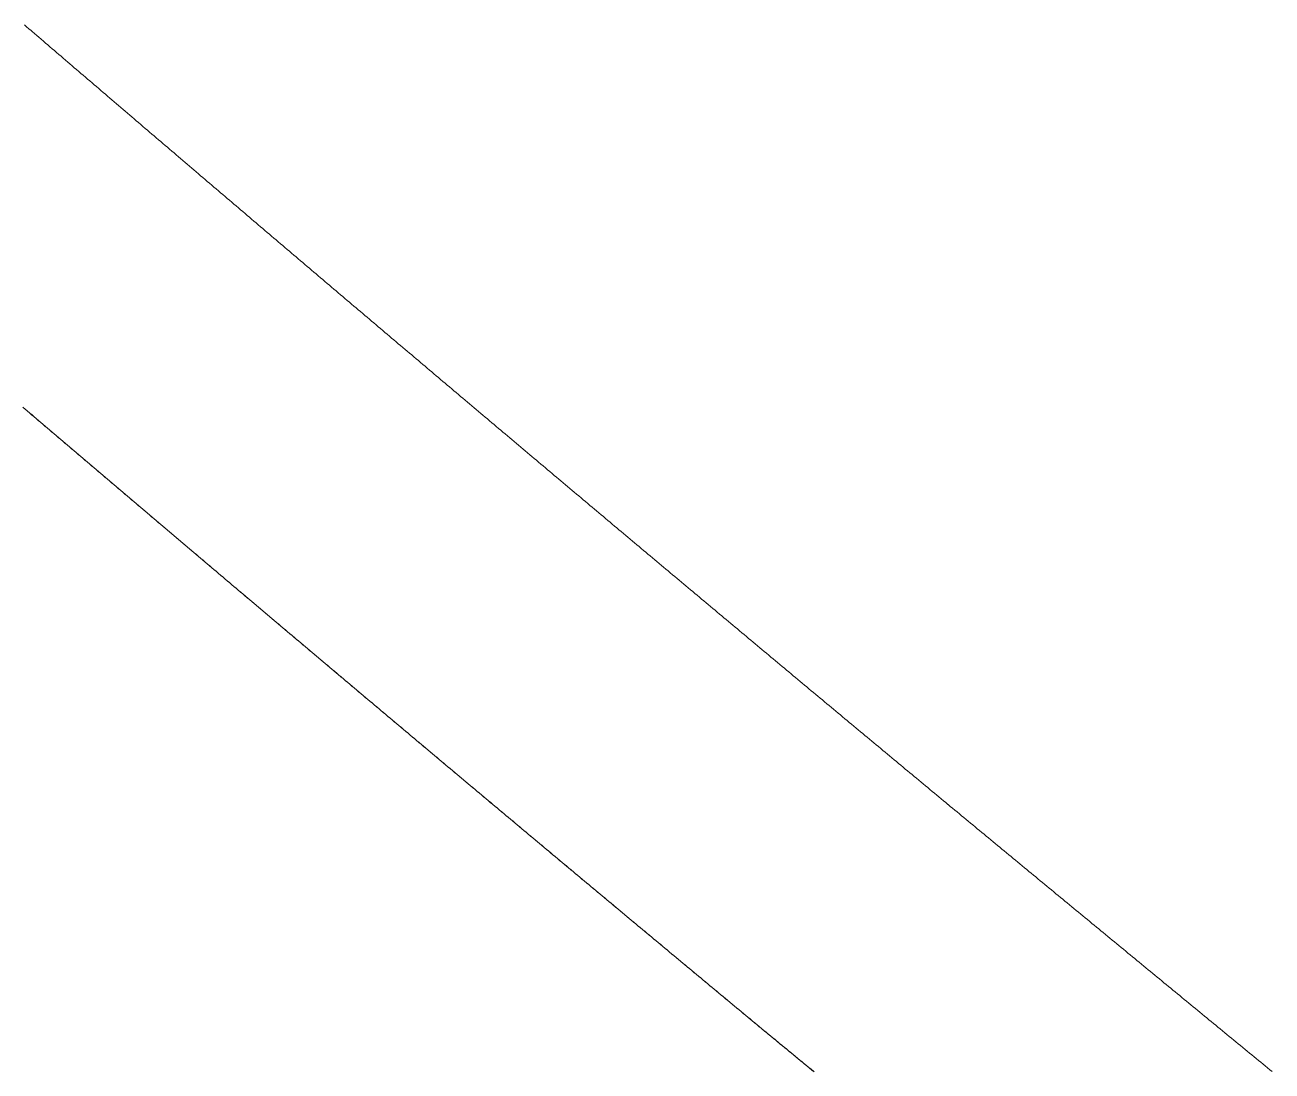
# Model space of a CAD drawing. Extents: x 174934 to 192674, y 648863 to 672607.
# Drawn here: x 189091.31 to 189134.08, y 652312.12 to 652348.02 of the extents above; entities that cross this region are included whole.
import ezdxf

# ---------------------------------------------------------------- set-up
doc = ezdxf.new("R2010")
doc.units = 0
doc.layers.add('pspecial', color=7, linetype='Continuous', lineweight=0)

msp = doc.modelspace()

# ---------------------------------------------------------------- linework, layer by layer
at = {"layer": 'pspecial', "flags": 128}
for points in [[(189134.079, 652312.105), (189134.001, 652312.168), (189133.924, 652312.232), (189133.847, 652312.295), (189133.769, 652312.359), (189133.692, 652312.422), (189133.615, 652312.486), (189133.538, 652312.549), (189133.46, 652312.613), (189133.383, 652312.676), (189133.306, 652312.739), (189133.229, 652312.803), (189133.151, 652312.866), (189133.074, 652312.93), (189132.997, 652312.993), (189132.919, 652313.057), (189132.842, 652313.12), (189132.765, 652313.184), (189132.688, 652313.247), (189132.61, 652313.311), (189132.533, 652313.374), (189132.456, 652313.438), (189132.379, 652313.501), (189132.301, 652313.565), (189132.224, 652313.628), (189132.147, 652313.692), (189132.07, 652313.755), (189131.992, 652313.819), (189131.915, 652313.882), (189131.838, 652313.946), (189131.761, 652314.009), (189131.684, 652314.073), (189131.606, 652314.136), (189131.529, 652314.2), (189131.452, 652314.264), (189131.375, 652314.327), (189131.297, 652314.391), (189131.22, 652314.454), (189131.143, 652314.518), (189131.066, 652314.581), (189130.989, 652314.645), (189130.911, 652314.708), (189130.834, 652314.772), (189130.757, 652314.835), (189130.68, 652314.899), (189130.602, 652314.962), (189130.525, 652315.026), (189130.448, 652315.09), (189130.371, 652315.153), (189130.294, 652315.217), (189130.216, 652315.28), (189130.139, 652315.344), (189130.062, 652315.407), (189129.985, 652315.471), (189129.908, 652315.535), (189129.831, 652315.598), (189129.753, 652315.662), (189129.676, 652315.725), (189129.599, 652315.789), (189129.522, 652315.852), (189129.445, 652315.916), (189129.367, 652315.98), (189129.29, 652316.043), (189129.213, 652316.107), (189129.136, 652316.17), (189129.059, 652316.234), (189128.982, 652316.298), (189128.904, 652316.361), (189128.827, 652316.425), (189128.75, 652316.488), (189128.673, 652316.552), (189128.596, 652316.616), (189128.519, 652316.679), (189128.441, 652316.743), (189128.364, 652316.807), (189128.287, 652316.87), (189128.21, 652316.934), (189128.133, 652316.997), (189128.056, 652317.061), (189127.979, 652317.125), (189127.901, 652317.188), (189127.824, 652317.252), (189127.747, 652317.316), (189127.67, 652317.379), (189127.593, 652317.443), (189127.516, 652317.507), (189127.439, 652317.57), (189127.362, 652317.634), (189127.284, 652317.698), (189127.207, 652317.761), (189127.13, 652317.825), (189127.053, 652317.888), (189126.976, 652317.952), (189126.899, 652318.016), (189126.822, 652318.079), (189126.745, 652318.143), (189126.667, 652318.207), (189126.59, 652318.271), (189126.513, 652318.334), (189126.436, 652318.398), (189126.359, 652318.462), (189126.282, 652318.525), (189126.205, 652318.589), (189126.128, 652318.653), (189126.051, 652318.716), (189125.974, 652318.78), (189125.896, 652318.844), (189125.819, 652318.907), (189125.742, 652318.971), (189125.665, 652319.035), (189125.588, 652319.098), (189125.511, 652319.162), (189125.434, 652319.226), (189125.357, 652319.29), (189125.28, 652319.353), (189125.203, 652319.417), (189125.126, 652319.481), (189125.049, 652319.544), (189124.972, 652319.608), (189124.894, 652319.672), (189124.817, 652319.736), (189124.74, 652319.799), (189124.663, 652319.863), (189124.586, 652319.927), (189124.509, 652319.991), (189124.432, 652320.054), (189124.355, 652320.118), (189124.278, 652320.182), (189124.201, 652320.246), (189124.124, 652320.309), (189124.047, 652320.373), (189123.97, 652320.437), (189123.893, 652320.501), (189123.816, 652320.564), (189123.739, 652320.628), (189123.662, 652320.692), (189123.585, 652320.756), (189123.508, 652320.819), (189123.431, 652320.883), (189123.354, 652320.947), (189123.277, 652321.011), (189123.2, 652321.074), (189123.122, 652321.138), (189123.045, 652321.202), (189122.968, 652321.266), (189122.963, 652321.271), (189122.886, 652321.334), (189122.809, 652321.398), (189122.732, 652321.462), (189122.655, 652321.526), (189122.578, 652321.59), (189122.501, 652321.654), (189122.424, 652321.718), (189122.347, 652321.782), (189122.27, 652321.846), (189122.193, 652321.91), (189122.117, 652321.973), (189122.04, 652322.037), (189121.963, 652322.101), (189121.886, 652322.165), (189121.809, 652322.229), (189121.732, 652322.293), (189121.655, 652322.357), (189121.578, 652322.421), (189121.501, 652322.485), (189121.424, 652322.549), (189121.348, 652322.613), (189121.271, 652322.677), (189121.194, 652322.741), (189121.117, 652322.805), (189121.04, 652322.869), (189120.963, 652322.933), (189120.886, 652322.996), (189120.809, 652323.06), (189120.733, 652323.124), (189120.656, 652323.188), (189120.579, 652323.252), (189120.502, 652323.316), (189120.425, 652323.38), (189120.348, 652323.444), (189120.271, 652323.508), (189120.195, 652323.572), (189120.118, 652323.636), (189120.041, 652323.7), (189119.964, 652323.764), (189119.887, 652323.828), (189119.81, 652323.892), (189119.734, 652323.956), (189119.657, 652324.02), (189119.58, 652324.084), (189119.503, 652324.148), (189119.426, 652324.212), (189119.349, 652324.276), (189119.273, 652324.34), (189119.196, 652324.404), (189119.119, 652324.468), (189119.042, 652324.533), (189118.965, 652324.597), (189118.889, 652324.661), (189118.812, 652324.725), (189118.735, 652324.789), (189118.658, 652324.853), (189118.581, 652324.917), (189118.505, 652324.981), (189118.428, 652325.045), (189118.351, 652325.109), (189118.274, 652325.173), (189118.198, 652325.237), (189118.121, 652325.301), (189118.044, 652325.365), (189117.967, 652325.429), (189117.89, 652325.493), (189117.814, 652325.558), (189117.737, 652325.622), (189117.66, 652325.686), (189117.583, 652325.75), (189117.507, 652325.814), (189117.43, 652325.878), (189117.353, 652325.942), (189117.276, 652326.006), (189117.2, 652326.07), (189117.123, 652326.134), (189117.046, 652326.199), (189116.969, 652326.263), (189116.893, 652326.327), (189116.816, 652326.391), (189116.739, 652326.455), (189116.663, 652326.519), (189116.586, 652326.583), (189116.509, 652326.647), (189116.432, 652326.712), (189116.356, 652326.776), (189116.279, 652326.84), (189116.202, 652326.904), (189116.126, 652326.968), (189116.049, 652327.032), (189115.972, 652327.097), (189115.895, 652327.161), (189115.819, 652327.225), (189115.742, 652327.289), (189115.665, 652327.353), (189115.589, 652327.417), (189115.512, 652327.482), (189115.435, 652327.546), (189115.359, 652327.61), (189115.282, 652327.674), (189115.205, 652327.738), (189115.129, 652327.803), (189115.052, 652327.867), (189114.975, 652327.931), (189114.899, 652327.995), (189114.822, 652328.059), (189114.745, 652328.124), (189114.669, 652328.188), (189114.592, 652328.252), (189114.515, 652328.316), (189114.439, 652328.38), (189114.362, 652328.445), (189114.285, 652328.509), (189114.209, 652328.573), (189114.132, 652328.637), (189114.055, 652328.702), (189113.979, 652328.766), (189113.902, 652328.83), (189113.825, 652328.894), (189113.749, 652328.959), (189113.672, 652329.023), (189113.596, 652329.087), (189113.519, 652329.151), (189113.442, 652329.216), (189113.366, 652329.28), (189113.289, 652329.344), (189113.212, 652329.408), (189113.136, 652329.473), (189113.059, 652329.537), (189112.983, 652329.601), (189112.906, 652329.665), (189112.829, 652329.73), (189112.753, 652329.794), (189112.676, 652329.858), (189112.6, 652329.923), (189112.523, 652329.987), (189112.447, 652330.051), (189112.37, 652330.116), (189112.293, 652330.18), (189112.217, 652330.244), (189112.14, 652330.308), (189112.064, 652330.373), (189111.987, 652330.437), (189111.911, 652330.501), (189111.834, 652330.566), (189111.757, 652330.63), (189111.681, 652330.694), (189111.604, 652330.759), (189111.528, 652330.823), (189111.451, 652330.887), (189111.375, 652330.952), (189111.298, 652331.016), (189111.222, 652331.081), (189111.145, 652331.145), (189111.068, 652331.209), (189110.992, 652331.274), (189110.915, 652331.338), (189110.839, 652331.402), (189110.762, 652331.467), (189110.686, 652331.531), (189110.609, 652331.595), (189110.533, 652331.66), (189110.456, 652331.724), (189110.38, 652331.789), (189110.303, 652331.853), (189110.227, 652331.917), (189110.15, 652331.982), (189110.074, 652332.046), (189109.997, 652332.111), (189109.921, 652332.175), (189109.844, 652332.239), (189109.768, 652332.304), (189109.691, 652332.368), (189109.615, 652332.433), (189109.538, 652332.497), (189109.462, 652332.561), (189109.385, 652332.626), (189109.309, 652332.69), (189109.232, 652332.755), (189109.156, 652332.819), (189109.079, 652332.884), (189109.003, 652332.948), (189108.926, 652333.013), (189108.85, 652333.077), (189108.774, 652333.141), (189108.697, 652333.206), (189108.621, 652333.27), (189108.544, 652333.335), (189108.468, 652333.399), (189108.391, 652333.464), (189108.315, 652333.528), (189108.238, 652333.593), (189108.162, 652333.657), (189108.086, 652333.722), (189108.009, 652333.786), (189107.933, 652333.851), (189107.856, 652333.915), (189107.78, 652333.98), (189107.703, 652334.044), (189107.627, 652334.109), (189107.551, 652334.173), (189107.474, 652334.238), (189107.398, 652334.302), (189107.321, 652334.367), (189107.245, 652334.431), (189107.168, 652334.496), (189107.092, 652334.56), (189107.016, 652334.625), (189106.939, 652334.689), (189106.863, 652334.754), (189106.786, 652334.818), (189106.71, 652334.883), (189106.634, 652334.947), (189106.557, 652335.012), (189106.481, 652335.076), (189106.405, 652335.141), (189106.328, 652335.205), (189106.252, 652335.27), (189106.175, 652335.335), (189106.099, 652335.399), (189106.023, 652335.464), (189105.946, 652335.528), (189105.87, 652335.593), (189105.794, 652335.657), (189105.717, 652335.722), (189105.641, 652335.787), (189105.565, 652335.851), (189105.488, 652335.916), (189105.412, 652335.98), (189105.336, 652336.045), (189105.259, 652336.109), (189105.183, 652336.174), (189105.107, 652336.239), (189105.03, 652336.303), (189104.954, 652336.368), (189104.878, 652336.432), (189104.801, 652336.497), (189104.725, 652336.562), (189104.649, 652336.626), (189104.572, 652336.691), (189104.496, 652336.756), (189104.42, 652336.82), (189104.343, 652336.885), (189104.267, 652336.949), (189104.191, 652337.014), (189104.114, 652337.079), (189104.038, 652337.143), (189103.962, 652337.208), (189103.885, 652337.273), (189103.809, 652337.337), (189103.733, 652337.402), (189103.657, 652337.467), (189103.58, 652337.531), (189103.504, 652337.596), (189103.428, 652337.661), (189103.352, 652337.725), (189103.275, 652337.79), (189103.199, 652337.855), (189103.123, 652337.919), (189103.046, 652337.984), (189102.97, 652338.049), (189102.894, 652338.113), (189102.818, 652338.178), (189102.741, 652338.243), (189102.665, 652338.307), (189102.589, 652338.372), (189102.513, 652338.437), (189102.436, 652338.502), (189102.36, 652338.566), (189102.284, 652338.631), (189102.208, 652338.696), (189102.131, 652338.76), (189102.055, 652338.825), (189101.979, 652338.89), (189101.903, 652338.955), (189101.827, 652339.019), (189101.75, 652339.084), (189101.674, 652339.149), (189101.598, 652339.213), (189101.522, 652339.278), (189101.445, 652339.343), (189101.369, 652339.408), (189101.293, 652339.472), (189101.217, 652339.537), (189101.141, 652339.602), (189101.064, 652339.667), (189100.988, 652339.732), (189100.912, 652339.796), (189100.836, 652339.861), (189100.76, 652339.926), (189100.684, 652339.991), (189100.607, 652340.055), (189100.531, 652340.12), (189100.455, 652340.185), (189100.379, 652340.25), (189100.303, 652340.315), (189100.226, 652340.379), (189100.15, 652340.444), (189100.074, 652340.509), (189099.998, 652340.574), (189099.922, 652340.639), (189099.846, 652340.703), (189099.77, 652340.768), (189099.693, 652340.833), (189099.617, 652340.898), (189099.541, 652340.963), (189099.465, 652341.027), (189099.389, 652341.092), (189099.313, 652341.157), (189099.237, 652341.222), (189099.16, 652341.287), (189099.084, 652341.352), (189099.008, 652341.416), (189098.932, 652341.481), (189098.856, 652341.546), (189098.78, 652341.611), (189098.704, 652341.676), (189098.628, 652341.741), (189098.551, 652341.806), (189098.475, 652341.87), (189098.399, 652341.935), (189098.323, 652342), (189098.247, 652342.065), (189098.171, 652342.13), (189098.095, 652342.195), (189098.019, 652342.26), (189097.943, 652342.325), (189097.867, 652342.389), (189097.79, 652342.454), (189097.714, 652342.519), (189097.638, 652342.584), (189097.562, 652342.649), (189097.486, 652342.714), (189097.41, 652342.779), (189097.334, 652342.844), (189097.258, 652342.909), (189097.182, 652342.974), (189097.106, 652343.039), (189097.03, 652343.103), (189096.954, 652343.168), (189096.878, 652343.233), (189096.802, 652343.298), (189096.726, 652343.363), (189096.649, 652343.428), (189096.573, 652343.493), (189096.497, 652343.558), (189096.421, 652343.623), (189096.345, 652343.688), (189096.269, 652343.753), (189096.193, 652343.818), (189096.117, 652343.883), (189096.041, 652343.948), (189095.965, 652344.013), (189095.889, 652344.078), (189095.813, 652344.143), (189095.737, 652344.208), (189095.661, 652344.273), (189095.585, 652344.338), (189095.509, 652344.403), (189095.433, 652344.468), (189095.357, 652344.533), (189095.281, 652344.598), (189095.205, 652344.663), (189095.129, 652344.728), (189095.053, 652344.793), (189094.977, 652344.858), (189094.901, 652344.923), (189094.825, 652344.988), (189094.749, 652345.053), (189094.673, 652345.118), (189094.597, 652345.183), (189094.521, 652345.248), (189094.445, 652345.313), (189094.369, 652345.378), (189094.293, 652345.443), (189094.217, 652345.508), (189094.141, 652345.573), (189094.066, 652345.638), (189093.99, 652345.703), (189093.914, 652345.768), (189093.838, 652345.833), (189093.762, 652345.898), (189093.686, 652345.963), (189093.61, 652346.028), (189093.534, 652346.093), (189093.458, 652346.158), (189093.382, 652346.223), (189093.306, 652346.288), (189093.23, 652346.354), (189093.154, 652346.419), (189093.078, 652346.484), (189093.002, 652346.549), (189092.926, 652346.614), (189092.851, 652346.679), (189092.775, 652346.744), (189092.699, 652346.809), (189092.623, 652346.874), (189092.547, 652346.939), (189092.471, 652347.005), (189092.395, 652347.07), (189092.319, 652347.135), (189092.243, 652347.2), (189092.167, 652347.265), (189092.092, 652347.33), (189092.016, 652347.395), (189091.94, 652347.46), (189091.864, 652347.525), (189091.788, 652347.591), (189091.712, 652347.656), (189091.636, 652347.721), (189091.56, 652347.786), (189091.52, 652347.821), (189091.444, 652347.886), (189091.368, 652347.951), (189091.292, 652348.016)], [(189091.235, 652334.902), (189091.311, 652334.837), (189091.387, 652334.773), (189091.463, 652334.708), (189091.539, 652334.643), (189091.615, 652334.578), (189091.692, 652334.513), (189091.768, 652334.448), (189091.844, 652334.383), (189091.92, 652334.318), (189091.996, 652334.254), (189092.072, 652334.189), (189092.148, 652334.124), (189092.224, 652334.059), (189092.3, 652333.994), (189092.377, 652333.929), (189092.453, 652333.864), (189092.529, 652333.8), (189092.605, 652333.735), (189092.681, 652333.67), (189092.757, 652333.605), (189092.833, 652333.54), (189092.909, 652333.475), (189092.986, 652333.41), (189093.062, 652333.346), (189093.138, 652333.281), (189093.214, 652333.216), (189093.29, 652333.151), (189093.366, 652333.086), (189093.442, 652333.022), (189093.519, 652332.957), (189093.595, 652332.892), (189093.671, 652332.827), (189093.747, 652332.762), (189093.823, 652332.698), (189093.899, 652332.633), (189093.976, 652332.568), (189094.052, 652332.503), (189094.128, 652332.438), (189094.204, 652332.374), (189094.28, 652332.309), (189094.357, 652332.244), (189094.433, 652332.179), (189094.509, 652332.115), (189094.585, 652332.05), (189094.661, 652331.985), (189094.737, 652331.92), (189094.814, 652331.856), (189094.89, 652331.791), (189094.966, 652331.726), (189095.042, 652331.661), (189095.119, 652331.597), (189095.195, 652331.532), (189095.271, 652331.467), (189095.347, 652331.402), (189095.423, 652331.338), (189095.5, 652331.273), (189095.576, 652331.208), (189095.652, 652331.143), (189095.728, 652331.079), (189095.805, 652331.014), (189095.881, 652330.949), (189095.957, 652330.885), (189096.033, 652330.82), (189096.11, 652330.755), (189096.186, 652330.69), (189096.262, 652330.626), (189096.338, 652330.561), (189096.415, 652330.496), (189096.491, 652330.432), (189096.567, 652330.367), (189096.643, 652330.302), (189096.72, 652330.238), (189096.796, 652330.173), (189096.872, 652330.108), (189096.948, 652330.044), (189097.025, 652329.979), (189097.101, 652329.914), (189097.177, 652329.85), (189097.254, 652329.785), (189097.33, 652329.72), (189097.406, 652329.656), (189097.482, 652329.591), (189097.559, 652329.526), (189097.635, 652329.462), (189097.711, 652329.397), (189097.788, 652329.332), (189097.864, 652329.268), (189097.94, 652329.203), (189098.017, 652329.139), (189098.093, 652329.074), (189098.169, 652329.009), (189098.245, 652328.945), (189098.322, 652328.88), (189098.398, 652328.815), (189098.474, 652328.751), (189098.551, 652328.686), (189098.627, 652328.622), (189098.703, 652328.557), (189098.78, 652328.492), (189098.856, 652328.428), (189098.932, 652328.363), (189099.009, 652328.299), (189099.085, 652328.234), (189099.162, 652328.17), (189099.238, 652328.105), (189099.314, 652328.04), (189099.391, 652327.976), (189099.467, 652327.911), (189099.543, 652327.847), (189099.62, 652327.782), (189099.696, 652327.718), (189099.772, 652327.653), (189099.849, 652327.588), (189099.925, 652327.524), (189100.002, 652327.459), (189100.078, 652327.395), (189100.154, 652327.33), (189100.231, 652327.266), (189100.307, 652327.201), (189100.383, 652327.137), (189100.46, 652327.072), (189100.536, 652327.008), (189100.613, 652326.943), (189100.689, 652326.879), (189100.765, 652326.814), (189100.842, 652326.75), (189100.918, 652326.685), (189100.995, 652326.621), (189101.071, 652326.556), (189101.148, 652326.492), (189101.224, 652326.427), (189101.3, 652326.363), (189101.377, 652326.298), (189101.453, 652326.234), (189101.53, 652326.169), (189101.606, 652326.105), (189101.683, 652326.04), (189101.759, 652325.976), (189101.835, 652325.911), (189101.912, 652325.847), (189101.988, 652325.782), (189102.065, 652325.718), (189102.141, 652325.653), (189102.218, 652325.589), (189102.294, 652325.524), (189102.371, 652325.46), (189102.447, 652325.395), (189102.523, 652325.331), (189102.6, 652325.267), (189102.676, 652325.202), (189102.753, 652325.138), (189102.829, 652325.073), (189102.906, 652325.009), (189102.982, 652324.944), (189103.059, 652324.88), (189103.135, 652324.816), (189103.212, 652324.751), (189103.288, 652324.687), (189103.365, 652324.622), (189103.441, 652324.558), (189103.518, 652324.494), (189103.594, 652324.429), (189103.671, 652324.365), (189103.747, 652324.3), (189103.824, 652324.236), (189103.9, 652324.172), (189103.977, 652324.107), (189104.053, 652324.043), (189104.13, 652323.978), (189104.206, 652323.914), (189104.283, 652323.85), (189104.359, 652323.785), (189104.436, 652323.721), (189104.512, 652323.657), (189104.589, 652323.592), (189104.666, 652323.528), (189104.742, 652323.463), (189104.819, 652323.399), (189104.895, 652323.335), (189104.972, 652323.27), (189105.048, 652323.206), (189105.125, 652323.142), (189105.201, 652323.077), (189105.278, 652323.013), (189105.354, 652322.949), (189105.431, 652322.884), (189105.508, 652322.82), (189105.584, 652322.756), (189105.661, 652322.691), (189105.737, 652322.627), (189105.814, 652322.563), (189105.89, 652322.498), (189105.967, 652322.434), (189106.044, 652322.37), (189106.12, 652322.306), (189106.197, 652322.241), (189106.273, 652322.177), (189106.35, 652322.113), (189106.427, 652322.048), (189106.503, 652321.984), (189106.58, 652321.92), (189106.656, 652321.856), (189106.733, 652321.791), (189106.81, 652321.727), (189106.886, 652321.663), (189106.963, 652321.598), (189107.039, 652321.534), (189107.116, 652321.47), (189107.193, 652321.406), (189107.269, 652321.341), (189107.346, 652321.277), (189107.423, 652321.213), (189107.499, 652321.149), (189107.576, 652321.084), (189107.652, 652321.02), (189107.729, 652320.956), (189107.806, 652320.892), (189107.882, 652320.827), (189107.959, 652320.763), (189108.036, 652320.699), (189108.112, 652320.635), (189108.189, 652320.571), (189108.266, 652320.506), (189108.342, 652320.442), (189108.419, 652320.378), (189108.496, 652320.314), (189108.572, 652320.25), (189108.649, 652320.185), (189108.726, 652320.121), (189108.802, 652320.057), (189108.879, 652319.993), (189108.956, 652319.929), (189109.032, 652319.864), (189109.109, 652319.8), (189109.186, 652319.736), (189109.262, 652319.672), (189109.339, 652319.608), (189109.416, 652319.543), (189109.493, 652319.479), (189109.569, 652319.415), (189109.646, 652319.351), (189109.723, 652319.287), (189109.799, 652319.223), (189109.876, 652319.159), (189109.953, 652319.094), (189110.029, 652319.03), (189110.106, 652318.966), (189110.183, 652318.902), (189110.26, 652318.838), (189110.336, 652318.774), (189110.413, 652318.71), (189110.49, 652318.645), (189110.567, 652318.581), (189110.643, 652318.517), (189110.72, 652318.453), (189110.797, 652318.389), (189110.874, 652318.325), (189110.95, 652318.261), (189111.027, 652318.197), (189111.104, 652318.133), (189111.181, 652318.068), (189111.257, 652318.004), (189111.334, 652317.94), (189111.411, 652317.876), (189111.488, 652317.812), (189111.564, 652317.748), (189111.641, 652317.684), (189111.718, 652317.62), (189111.795, 652317.556), (189111.871, 652317.492), (189111.948, 652317.428), (189112.025, 652317.364), (189112.102, 652317.3), (189112.179, 652317.235), (189112.255, 652317.171), (189112.332, 652317.107), (189112.409, 652317.043), (189112.486, 652316.979), (189112.563, 652316.915), (189112.639, 652316.851), (189112.716, 652316.787), (189112.793, 652316.723), (189112.87, 652316.659), (189112.947, 652316.595), (189113.023, 652316.531), (189113.1, 652316.467), (189113.177, 652316.403), (189113.254, 652316.339), (189113.331, 652316.275), (189113.408, 652316.211), (189113.484, 652316.147), (189113.561, 652316.083), (189113.638, 652316.019), (189113.715, 652315.955), (189113.792, 652315.891), (189113.869, 652315.827), (189113.945, 652315.763), (189114.022, 652315.699), (189114.099, 652315.635), (189114.176, 652315.571), (189114.253, 652315.507), (189114.33, 652315.443), (189114.407, 652315.379), (189114.483, 652315.315), (189114.56, 652315.251), (189114.637, 652315.187), (189114.714, 652315.123), (189114.791, 652315.059), (189114.868, 652314.995), (189114.945, 652314.931), (189115.022, 652314.867), (189115.098, 652314.804), (189115.175, 652314.74), (189115.252, 652314.676), (189115.329, 652314.612), (189115.406, 652314.548), (189115.483, 652314.484), (189115.56, 652314.42), (189115.637, 652314.356), (189115.714, 652314.292), (189115.791, 652314.228), (189115.867, 652314.164), (189115.944, 652314.1), (189116.021, 652314.036), (189116.098, 652313.973), (189116.175, 652313.909), (189116.252, 652313.845), (189116.329, 652313.781), (189116.406, 652313.717), (189116.483, 652313.653), (189116.56, 652313.589), (189116.571, 652313.58), (189116.648, 652313.516), (189116.726, 652313.453), (189116.803, 652313.389), (189116.88, 652313.326), (189116.957, 652313.262), (189117.034, 652313.198), (189117.112, 652313.135), (189117.189, 652313.071), (189117.266, 652313.008), (189117.343, 652312.944), (189117.421, 652312.881), (189117.498, 652312.817), (189117.575, 652312.754), (189117.652, 652312.69), (189117.729, 652312.627), (189117.807, 652312.563), (189117.884, 652312.5), (189117.961, 652312.436), (189118.038, 652312.373), (189118.116, 652312.309), (189118.193, 652312.245), (189118.27, 652312.182), (189118.347, 652312.118)], [(189118.37, 652312.092), (189118.293, 652312.156), (189118.216, 652312.219), (189118.139, 652312.283), (189118.061, 652312.347), (189117.984, 652312.411), (189117.907, 652312.474), (189117.83, 652312.538), (189117.753, 652312.602), (189117.676, 652312.666), (189117.599, 652312.729), (189117.522, 652312.793), (189117.445, 652312.857), (189117.368, 652312.92), (189117.291, 652312.984), (189117.214, 652313.048), (189117.137, 652313.112), (189117.06, 652313.175), (189116.983, 652313.239), (189116.906, 652313.303), (189116.829, 652313.367), (189116.752, 652313.43), (189116.675, 652313.494), (189116.597, 652313.558), (189116.571, 652313.58), (189116.494, 652313.644), (189116.417, 652313.708), (189116.34, 652313.771), (189116.263, 652313.835), (189116.186, 652313.899), (189116.11, 652313.963), (189116.033, 652314.027), (189115.956, 652314.091), (189115.879, 652314.155), (189115.802, 652314.219), (189115.725, 652314.283), (189115.648, 652314.347), (189115.571, 652314.41), (189115.494, 652314.474), (189115.417, 652314.538), (189115.34, 652314.602), (189115.264, 652314.666), (189115.187, 652314.73), (189115.11, 652314.794), (189115.033, 652314.858), (189114.956, 652314.922), (189114.879, 652314.986), (189114.802, 652315.05), (189114.725, 652315.114), (189114.649, 652315.178), (189114.572, 652315.242), (189114.495, 652315.306), (189114.418, 652315.37), (189114.341, 652315.434), (189114.264, 652315.498), (189114.187, 652315.562), (189114.11, 652315.626), (189114.034, 652315.69), (189113.957, 652315.754), (189113.88, 652315.817), (189113.803, 652315.881), (189113.726, 652315.945), (189113.649, 652316.009), (189113.573, 652316.073), (189113.496, 652316.137), (189113.419, 652316.201), (189113.342, 652316.265), (189113.265, 652316.33), (189113.188, 652316.394), (189113.112, 652316.458), (189113.035, 652316.522), (189112.958, 652316.586), (189112.881, 652316.65), (189112.804, 652316.714), (189112.728, 652316.778), (189112.651, 652316.842), (189112.574, 652316.906), (189112.497, 652316.97), (189112.42, 652317.034), (189112.344, 652317.098), (189112.267, 652317.162), (189112.19, 652317.226), (189112.113, 652317.29), (189112.036, 652317.354), (189111.96, 652317.418), (189111.883, 652317.482), (189111.806, 652317.546), (189111.729, 652317.61), (189111.652, 652317.674), (189111.576, 652317.739), (189111.499, 652317.803), (189111.422, 652317.867), (189111.345, 652317.931), (189111.269, 652317.995), (189111.192, 652318.059), (189111.115, 652318.123), (189111.038, 652318.187), (189110.962, 652318.251), (189110.885, 652318.315), (189110.808, 652318.38), (189110.731, 652318.444), (189110.655, 652318.508), (189110.578, 652318.572), (189110.501, 652318.636), (189110.424, 652318.7), (189110.348, 652318.764), (189110.271, 652318.828), (189110.194, 652318.893), (189110.118, 652318.957), (189110.041, 652319.021), (189109.964, 652319.085), (189109.887, 652319.149), (189109.811, 652319.213), (189109.734, 652319.277), (189109.657, 652319.342), (189109.581, 652319.406), (189109.504, 652319.47), (189109.427, 652319.534), (189109.35, 652319.598), (189109.274, 652319.662), (189109.197, 652319.727), (189109.12, 652319.791), (189109.044, 652319.855), (189108.967, 652319.919), (189108.89, 652319.983), (189108.814, 652320.047), (189108.737, 652320.112), (189108.66, 652320.176), (189108.584, 652320.24), (189108.507, 652320.304), (189108.43, 652320.368), (189108.354, 652320.433), (189108.277, 652320.497), (189108.2, 652320.561), (189108.124, 652320.625), (189108.047, 652320.69), (189107.97, 652320.754), (189107.894, 652320.818), (189107.817, 652320.882), (189107.74, 652320.946), (189107.664, 652321.011), (189107.587, 652321.075), (189107.51, 652321.139), (189107.434, 652321.203), (189107.357, 652321.268), (189107.281, 652321.332), (189107.204, 652321.396), (189107.127, 652321.46), (189107.051, 652321.525), (189106.974, 652321.589), (189106.898, 652321.653), (189106.821, 652321.717), (189106.744, 652321.782), (189106.668, 652321.846), (189106.591, 652321.91), (189106.514, 652321.975), (189106.438, 652322.039), (189106.361, 652322.103), (189106.285, 652322.167), (189106.208, 652322.232), (189106.132, 652322.296), (189106.055, 652322.36), (189105.978, 652322.425), (189105.902, 652322.489), (189105.825, 652322.553), (189105.749, 652322.618), (189105.672, 652322.682), (189105.595, 652322.746), (189105.519, 652322.811), (189105.442, 652322.875), (189105.366, 652322.939), (189105.289, 652323.004), (189105.213, 652323.068), (189105.136, 652323.132), (189105.06, 652323.197), (189104.983, 652323.261), (189104.906, 652323.325), (189104.83, 652323.39), (189104.753, 652323.454), (189104.677, 652323.518), (189104.6, 652323.583), (189104.524, 652323.647), (189104.447, 652323.711), (189104.371, 652323.776), (189104.294, 652323.84), (189104.218, 652323.905), (189104.141, 652323.969), (189104.065, 652324.033), (189103.988, 652324.098), (189103.912, 652324.162), (189103.835, 652324.226), (189103.759, 652324.291), (189103.682, 652324.355), (189103.606, 652324.42), (189103.529, 652324.484), (189103.453, 652324.548), (189103.376, 652324.613), (189103.3, 652324.677), (189103.223, 652324.742), (189103.147, 652324.806), (189103.07, 652324.87), (189102.994, 652324.935), (189102.917, 652324.999), (189102.841, 652325.064), (189102.764, 652325.128), (189102.688, 652325.193), (189102.611, 652325.257), (189102.535, 652325.322), (189102.458, 652325.386), (189102.382, 652325.45), (189102.305, 652325.515), (189102.229, 652325.579), (189102.152, 652325.644), (189102.076, 652325.708), (189102, 652325.773), (189101.923, 652325.837), (189101.847, 652325.902), (189101.77, 652325.966), (189101.694, 652326.031), (189101.617, 652326.095), (189101.541, 652326.16), (189101.464, 652326.224), (189101.388, 652326.289), (189101.312, 652326.353), (189101.235, 652326.418), (189101.159, 652326.482), (189101.082, 652326.547), (189101.006, 652326.611), (189100.93, 652326.676), (189100.853, 652326.74), (189100.777, 652326.805), (189100.7, 652326.869), (189100.624, 652326.934), (189100.548, 652326.998), (189100.471, 652327.063), (189100.395, 652327.127), (189100.318, 652327.192), (189100.242, 652327.256), (189100.166, 652327.321), (189100.089, 652327.385), (189100.013, 652327.45), (189099.936, 652327.514), (189099.86, 652327.579), (189099.784, 652327.643), (189099.707, 652327.708), (189099.631, 652327.773), (189099.555, 652327.837), (189099.478, 652327.902), (189099.402, 652327.966), (189099.325, 652328.031), (189099.249, 652328.095), (189099.173, 652328.16), (189099.096, 652328.225), (189099.02, 652328.289), (189098.944, 652328.354), (189098.867, 652328.418), (189098.791, 652328.483), (189098.715, 652328.548), (189098.638, 652328.612), (189098.562, 652328.677), (189098.486, 652328.741), (189098.409, 652328.806), (189098.333, 652328.871), (189098.257, 652328.935), (189098.18, 652329), (189098.104, 652329.064), (189098.028, 652329.129), (189097.951, 652329.194), (189097.875, 652329.258), (189097.799, 652329.323), (189097.723, 652329.388), (189097.646, 652329.452), (189097.57, 652329.517), (189097.494, 652329.581), (189097.417, 652329.646), (189097.341, 652329.711), (189097.265, 652329.775), (189097.189, 652329.84), (189097.112, 652329.905), (189097.036, 652329.969), (189096.96, 652330.034), (189096.883, 652330.099), (189096.807, 652330.163), (189096.731, 652330.228), (189096.655, 652330.293), (189096.578, 652330.357), (189096.502, 652330.422), (189096.426, 652330.487), (189096.35, 652330.552), (189096.273, 652330.616), (189096.197, 652330.681), (189096.121, 652330.746), (189096.045, 652330.81), (189095.968, 652330.875), (189095.892, 652330.94), (189095.816, 652331.004), (189095.74, 652331.069), (189095.663, 652331.134), (189095.587, 652331.199), (189095.511, 652331.263), (189095.435, 652331.328), (189095.358, 652331.393), (189095.282, 652331.458), (189095.206, 652331.522), (189095.13, 652331.587), (189095.054, 652331.652), (189094.977, 652331.716), (189094.901, 652331.781), (189094.825, 652331.846), (189094.749, 652331.911), (189094.673, 652331.975), (189094.596, 652332.04), (189094.52, 652332.105), (189094.444, 652332.17), (189094.368, 652332.235), (189094.292, 652332.299), (189094.215, 652332.364), (189094.139, 652332.429), (189094.063, 652332.494), (189093.987, 652332.558), (189093.911, 652332.623), (189093.835, 652332.688), (189093.758, 652332.753), (189093.682, 652332.818), (189093.606, 652332.882), (189093.53, 652332.947), (189093.454, 652333.012), (189093.378, 652333.077), (189093.301, 652333.142), (189093.225, 652333.206), (189093.149, 652333.271), (189093.073, 652333.336), (189092.997, 652333.401), (189092.921, 652333.466), (189092.845, 652333.531), (189092.768, 652333.595), (189092.692, 652333.66), (189092.616, 652333.725), (189092.54, 652333.79), (189092.464, 652333.855), (189092.388, 652333.92), (189092.312, 652333.984), (189092.236, 652334.049), (189092.159, 652334.114), (189092.083, 652334.179), (189092.007, 652334.244), (189091.931, 652334.309), (189091.855, 652334.374), (189091.779, 652334.439), (189091.703, 652334.503), (189091.627, 652334.568), (189091.551, 652334.633), (189091.474, 652334.698), (189091.398, 652334.763), (189091.322, 652334.828), (189091.246, 652334.893)]]:
    msp.add_lwpolyline(points, dxfattribs=at)

doc.saveas('drawing.dxf')
